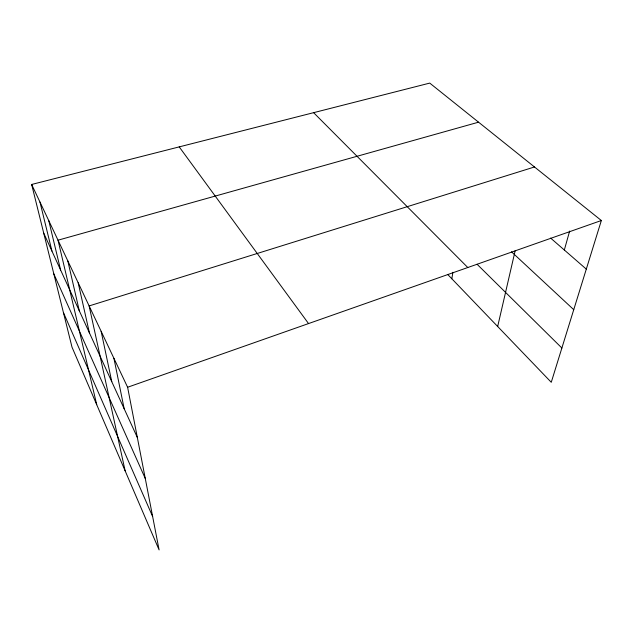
<?xml version="1.0" encoding="UTF-8"?>
<svg xmlns="http://www.w3.org/2000/svg" width="633" height="633" viewBox="0 0 633 633"><rect width="100%" height="100%" fill="white"/><g stroke="black" fill="none" stroke-linecap="round" stroke-linejoin="round"><path stroke-width="0.95" d="M451.82 278.749L452.919 272.301M497.673 326.493L515.175 250.692M564.327 249.995L569.645 231.069M31.65 184.464L127.613 387.254L159.097 549.903L71.996 347.129L31.65 184.464L429.744 83.097L601.35 220.513L551.264 382.292L447.784 274.548M127.613 387.254L601.35 220.513M534.497 166.977L89.126 305.929L125.12 470.802M478.556 122.185L58.022 240.192L96.73 404.716M550.631 238.087L586.3 269.12M511.511 251.815L573.743 309.679M477.084 264.262L561.875 348.023M313.612 112.666L467.795 267.522M179.218 146.888L308.548 323.574M43.724 233.15L137.345 437.506M53.829 273.891L145.281 478.516M63.411 312.52L152.64 516.528M39.982 202.077L51.953 251.119M48.765 220.624L60.61 270.006M67.802 260.867L79.299 310.811M78.16 282.745L89.419 332.895M101.138 331.312L111.772 381.699M113.94 358.365L124.163 408.736"/></g></svg>
